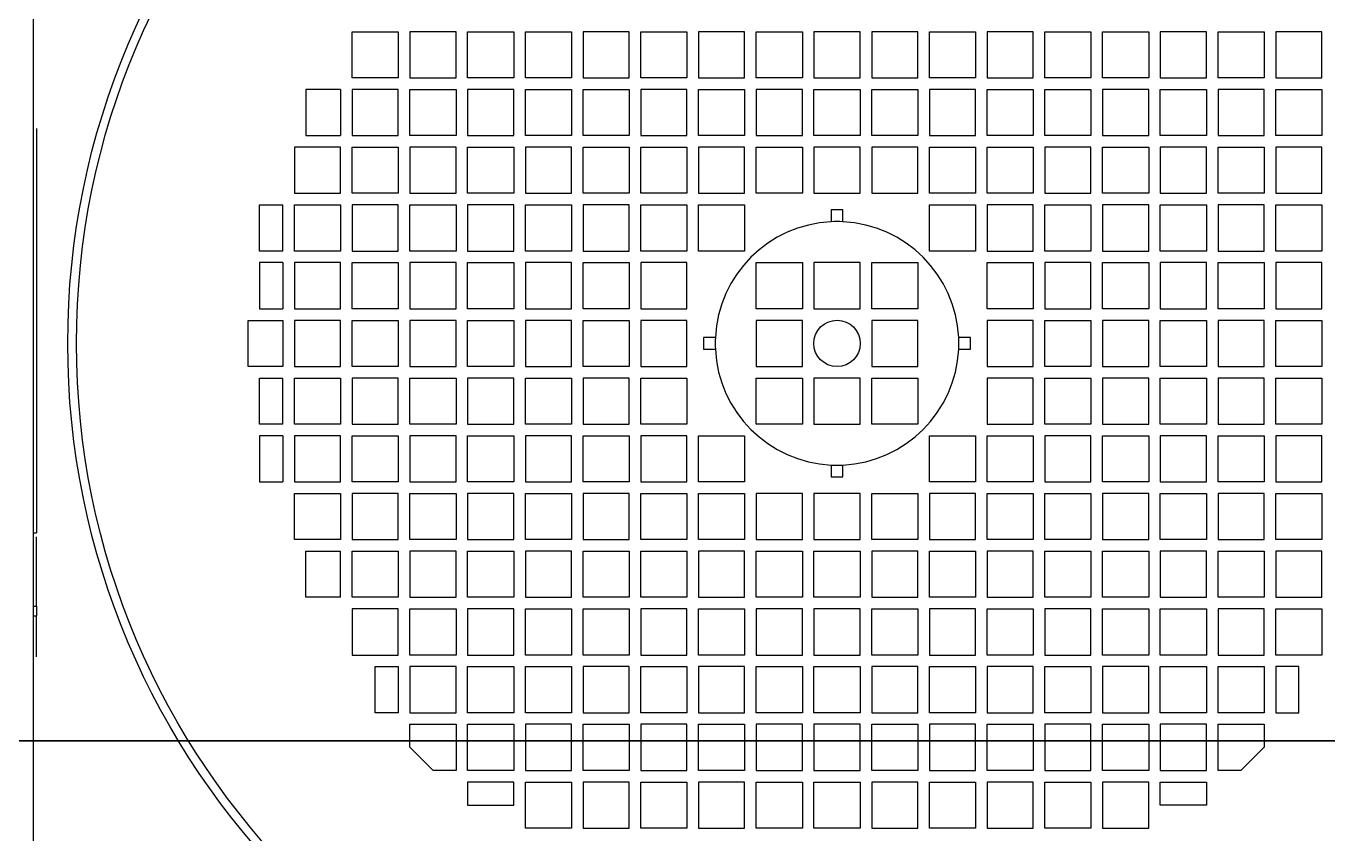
# Model space of a CAD drawing. Extents: x -599358 to 2865263, y -1062760 to 486533.
# Drawn here: x 988634.2 to 988878.1, y -668580.8 to -668429.4 of the extents above; entities that cross this region are included whole.
import ezdxf

# ---------------------------------------------------------------- set-up
doc = ezdxf.new("R2010")
doc.units = 0
for name, color, linetype in [('A-LIN-V', 9, 'Continuous'), ('JVOG4900B6S8', 7, 'Continuous'), ('N080101-0000152_', 7, 'Continuous'), ('N090403-0000263_', 7, 'Continuous')]:
    doc.layers.add(name, color=color, linetype=linetype)

# ---------------------------------------------------------------- blocks, each defined once
blk = doc.blocks.new('23423wer')
at = {"layer": 'A-LIN-V', "color": 1}
blk.add_line((-1674651.93, 542141.1), (-1670089.58, 542141.1), dxfattribs=at)
at = {"layer": 'JVOG4900B6S8', "color": 1, "linetype": 'Continuous'}
for p, q in [((-1672077.58, 542238.88), (-1672071.22, 542238.88)), ((-1672077.58, 542232.52), (-1672077.58, 542238.88)), ((-1672071.22, 542238.88), (-1672071.22, 542232.52)), ((-1672069.62, 542238.88), (-1672069.62, 542232.52)), ((-1672063.26, 542238.88), (-1672069.62, 542238.88)), ((-1672063.26, 542232.52), (-1672063.26, 542238.88)), ((-1672061.66, 542232.52), (-1672061.66, 542238.88)), ((-1672061.66, 542238.88), (-1672055.3, 542238.88)), ((-1672055.3, 542238.88), (-1672055.3, 542232.52)), ((-1672053.7, 542238.88), (-1672047.34, 542238.88)), ((-1672053.7, 542232.52), (-1672053.7, 542238.88)), ((-1672047.34, 542238.88), (-1672047.34, 542232.52)), ((-1672045.74, 542238.88), (-1672045.74, 542232.52)), ((-1672039.38, 542238.88), (-1672045.74, 542238.88)), ((-1672039.38, 542232.52), (-1672039.38, 542238.88)), ((-1672037.78, 542238.88), (-1672031.42, 542238.88)), ((-1672037.78, 542232.52), (-1672037.78, 542238.88)), ((-1672031.42, 542238.88), (-1672031.42, 542232.52)), ((-1672029.82, 542238.88), (-1672029.82, 542232.52)), ((-1672023.46, 542238.88), (-1672029.82, 542238.88)), ((-1672023.46, 542232.52), (-1672023.46, 542238.88)), ((-1672021.86, 542232.52), (-1672021.86, 542238.88)), ((-1672021.86, 542238.88), (-1672015.5, 542238.88)), ((-1672015.5, 542238.88), (-1672015.5, 542232.52)), ((-1672013.9, 542238.88), (-1672013.9, 542232.52)), ((-1672007.54, 542238.88), (-1672013.9, 542238.88)), ((-1672007.54, 542232.52), (-1672007.54, 542238.88)), ((-1672005.94, 542238.88), (-1672005.94, 542232.52)), ((-1671999.58, 542238.88), (-1672005.94, 542238.88)), ((-1671999.58, 542232.52), (-1671999.58, 542238.88)), ((-1671997.98, 542238.88), (-1671991.62, 542238.88)), ((-1671997.98, 542232.52), (-1671997.98, 542238.88)), ((-1671991.62, 542238.88), (-1671991.62, 542232.52)), ((-1671990.02, 542238.88), (-1671990.02, 542232.52)), ((-1671983.66, 542238.88), (-1671990.02, 542238.88)), ((-1671983.66, 542232.52), (-1671983.66, 542238.88)), ((-1671982.06, 542238.88), (-1671975.7, 542238.88)), ((-1671982.06, 542232.52), (-1671982.06, 542238.88)), ((-1671975.7, 542238.88), (-1671975.7, 542232.52)), ((-1671974.1, 542232.52), (-1671974.1, 542238.88)), ((-1671974.1, 542238.88), (-1671967.74, 542238.88)), ((-1671967.74, 542238.88), (-1671967.74, 542232.52)), ((-1671966.14, 542238.88), (-1671966.14, 542232.52)), ((-1671959.78, 542238.88), (-1671966.14, 542238.88)), ((-1671959.78, 542232.52), (-1671959.78, 542238.88)), ((-1671958.18, 542232.52), (-1671958.18, 542238.88)), ((-1671958.18, 542238.88), (-1671951.82, 542238.88)), ((-1671951.82, 542238.88), (-1671951.82, 542232.52)), ((-1671950.22, 542238.88), (-1671950.22, 542232.52)), ((-1671943.86, 542238.88), (-1671950.22, 542238.88)), ((-1671943.86, 542232.52), (-1671943.86, 542238.88)), ((-1672071.22, 542232.52), (-1672077.58, 542232.52)), ((-1672069.62, 542232.52), (-1672063.26, 542232.52)), ((-1672055.3, 542232.52), (-1672061.66, 542232.52)), ((-1672047.34, 542232.52), (-1672053.7, 542232.52)), ((-1672045.74, 542232.52), (-1672039.38, 542232.52)), ((-1672031.42, 542232.52), (-1672037.78, 542232.52)), ((-1672029.82, 542232.52), (-1672023.46, 542232.52)), ((-1672015.5, 542232.52), (-1672021.86, 542232.52)), ((-1672013.9, 542232.52), (-1672007.54, 542232.52)), ((-1672005.94, 542232.52), (-1671999.58, 542232.52)), ((-1671991.62, 542232.52), (-1671997.98, 542232.52)), ((-1671990.02, 542232.52), (-1671983.66, 542232.52)), ((-1671975.7, 542232.52), (-1671982.06, 542232.52)), ((-1671967.74, 542232.52), (-1671974.1, 542232.52)), ((-1671966.14, 542232.52), (-1671959.78, 542232.52)), ((-1671951.82, 542232.52), (-1671958.18, 542232.52)), ((-1671950.22, 542232.52), (-1671943.86, 542232.52)), ((-1672079.18, 542230.92), (-1672083.98, 542230.92)), ((-1672083.98, 542230.92), (-1672083.98, 542224.56)), ((-1672079.18, 542230.92), (-1672079.18, 542224.56)), ((-1672071.22, 542230.92), (-1672077.58, 542230.92)), ((-1672077.58, 542230.92), (-1672077.58, 542224.56)), ((-1672071.22, 542224.56), (-1672071.22, 542230.92)), ((-1672069.62, 542224.56), (-1672069.62, 542230.92)), ((-1672069.62, 542230.92), (-1672063.26, 542230.92)), ((-1672063.26, 542230.92), (-1672063.26, 542224.56)), ((-1672061.66, 542230.92), (-1672061.66, 542224.56)), ((-1672055.3, 542230.92), (-1672061.66, 542230.92)), ((-1672055.3, 542224.56), (-1672055.3, 542230.92)), ((-1672053.7, 542224.56), (-1672053.7, 542230.92)), ((-1672053.7, 542230.92), (-1672047.34, 542230.92)), ((-1672047.34, 542230.92), (-1672047.34, 542224.56)), ((-1672045.74, 542230.92), (-1672039.38, 542230.92)), ((-1672045.74, 542224.56), (-1672045.74, 542230.92)), ((-1672039.38, 542230.92), (-1672039.38, 542224.56)), ((-1672037.78, 542230.92), (-1672037.78, 542224.56)), ((-1672031.42, 542230.92), (-1672037.78, 542230.92)), ((-1672031.42, 542224.56), (-1672031.42, 542230.92)), ((-1672029.82, 542224.56), (-1672029.82, 542230.92)), ((-1672029.82, 542230.92), (-1672023.46, 542230.92)), ((-1672023.46, 542230.92), (-1672023.46, 542224.56)), ((-1672015.5, 542230.92), (-1672021.86, 542230.92)), ((-1672021.86, 542230.92), (-1672021.86, 542224.56)), ((-1672015.5, 542224.56), (-1672015.5, 542230.92)), ((-1672013.9, 542224.56), (-1672013.9, 542230.92)), ((-1672013.9, 542230.92), (-1672007.54, 542230.92)), ((-1672007.54, 542230.92), (-1672007.54, 542224.56)), ((-1672005.94, 542224.56), (-1672005.94, 542230.92)), ((-1672005.94, 542230.92), (-1671999.58, 542230.92)), ((-1671999.58, 542230.92), (-1671999.58, 542224.56)), ((-1671997.98, 542230.92), (-1671997.98, 542224.56)), ((-1671991.62, 542230.92), (-1671997.98, 542230.92)), ((-1671991.62, 542224.56), (-1671991.62, 542230.92)), ((-1671990.02, 542224.56), (-1671990.02, 542230.92)), ((-1671990.02, 542230.92), (-1671983.66, 542230.92)), ((-1671983.66, 542230.92), (-1671983.66, 542224.56)), ((-1671982.06, 542224.56), (-1671982.06, 542230.92)), ((-1671982.06, 542230.92), (-1671975.7, 542230.92)), ((-1671975.7, 542230.92), (-1671975.7, 542224.56)), ((-1671974.1, 542230.92), (-1671974.1, 542224.56)), ((-1671967.74, 542230.92), (-1671974.1, 542230.92)), ((-1671967.74, 542224.56), (-1671967.74, 542230.92)), ((-1671966.14, 542224.56), (-1671966.14, 542230.92)), ((-1671966.14, 542230.92), (-1671959.78, 542230.92)), ((-1671959.78, 542230.92), (-1671959.78, 542224.56)), ((-1671958.18, 542230.92), (-1671958.18, 542224.56)), ((-1671951.82, 542230.92), (-1671958.18, 542230.92)), ((-1671951.82, 542224.56), (-1671951.82, 542230.92)), ((-1671950.22, 542224.56), (-1671950.22, 542230.92)), ((-1671950.22, 542230.92), (-1671943.86, 542230.92)), ((-1671943.86, 542230.92), (-1671943.86, 542224.56)), ((-1672085.54, 542222.96), (-1672085.54, 542216.6)), ((-1672079.18, 542222.96), (-1672085.54, 542222.96)), ((-1672083.98, 542224.56), (-1672079.18, 542224.56)), ((-1672079.18, 542216.6), (-1672079.18, 542222.96)), ((-1672077.58, 542224.56), (-1672071.22, 542224.56)), ((-1672077.58, 542216.6), (-1672077.58, 542222.96)), ((-1672077.58, 542222.96), (-1672071.22, 542222.96)), ((-1672071.22, 542222.96), (-1672071.22, 542216.6)), ((-1672063.26, 542224.56), (-1672069.62, 542224.56)), ((-1672069.62, 542222.96), (-1672069.62, 542216.6)), ((-1672063.26, 542222.96), (-1672069.62, 542222.96)), ((-1672063.26, 542216.6), (-1672063.26, 542222.96)), ((-1672061.66, 542224.56), (-1672055.3, 542224.56)), ((-1672061.66, 542216.6), (-1672061.66, 542222.96)), ((-1672061.66, 542222.96), (-1672055.3, 542222.96)), ((-1672055.3, 542222.96), (-1672055.3, 542216.6)), ((-1672047.34, 542224.56), (-1672053.7, 542224.56)), ((-1672053.7, 542222.96), (-1672053.7, 542216.6)), ((-1672047.34, 542222.96), (-1672053.7, 542222.96)), ((-1672047.34, 542216.6), (-1672047.34, 542222.96)), ((-1672039.38, 542224.56), (-1672045.74, 542224.56)), ((-1672045.74, 542216.6), (-1672045.74, 542222.96)), ((-1672045.74, 542222.96), (-1672039.38, 542222.96)), ((-1672039.38, 542222.96), (-1672039.38, 542216.6)), ((-1672037.78, 542224.56), (-1672031.42, 542224.56)), ((-1672037.78, 542216.6), (-1672037.78, 542222.96)), ((-1672037.78, 542222.96), (-1672031.42, 542222.96)), ((-1672031.42, 542222.96), (-1672031.42, 542216.6)), ((-1672023.46, 542224.56), (-1672029.82, 542224.56)), ((-1672029.82, 542222.96), (-1672029.82, 542216.6)), ((-1672023.46, 542222.96), (-1672029.82, 542222.96)), ((-1672023.46, 542216.6), (-1672023.46, 542222.96)), ((-1672021.86, 542224.56), (-1672015.5, 542224.56)), ((-1672021.86, 542216.6), (-1672021.86, 542222.96)), ((-1672021.86, 542222.96), (-1672015.5, 542222.96)), ((-1672015.5, 542222.96), (-1672015.5, 542216.6)), ((-1672007.54, 542224.56), (-1672013.9, 542224.56)), ((-1672007.54, 542222.96), (-1672013.9, 542222.96)), ((-1672013.9, 542222.96), (-1672013.9, 542216.6)), ((-1672007.54, 542216.6), (-1672007.54, 542222.96)), ((-1671999.58, 542224.56), (-1672005.94, 542224.56)), ((-1671999.58, 542222.96), (-1672005.94, 542222.96)), ((-1672005.94, 542222.96), (-1672005.94, 542216.6)), ((-1671999.58, 542216.6), (-1671999.58, 542222.96)), ((-1671997.98, 542224.56), (-1671991.62, 542224.56)), ((-1671997.98, 542216.6), (-1671997.98, 542222.96)), ((-1671997.98, 542222.96), (-1671991.62, 542222.96)), ((-1671991.62, 542222.96), (-1671991.62, 542216.6)), ((-1671983.66, 542224.56), (-1671990.02, 542224.56)), ((-1671990.02, 542222.96), (-1671983.66, 542222.96)), ((-1671990.02, 542216.6), (-1671990.02, 542222.96)), ((-1671983.66, 542222.96), (-1671983.66, 542216.6)), ((-1671975.7, 542224.56), (-1671982.06, 542224.56)), ((-1671982.06, 542222.96), (-1671982.06, 542216.6)), ((-1671975.7, 542222.96), (-1671982.06, 542222.96)), ((-1671975.7, 542216.6), (-1671975.7, 542222.96)), ((-1671974.1, 542224.56), (-1671967.74, 542224.56)), ((-1671974.1, 542216.6), (-1671974.1, 542222.96)), ((-1671974.1, 542222.96), (-1671967.74, 542222.96)), ((-1671967.74, 542222.96), (-1671967.74, 542216.6)), ((-1671959.78, 542224.56), (-1671966.14, 542224.56)), ((-1671966.14, 542222.96), (-1671966.14, 542216.6)), ((-1671959.78, 542222.96), (-1671966.14, 542222.96)), ((-1671959.78, 542216.6), (-1671959.78, 542222.96)), ((-1671958.18, 542224.56), (-1671951.82, 542224.56)), ((-1671958.18, 542216.6), (-1671958.18, 542222.96)), ((-1671958.18, 542222.96), (-1671951.82, 542222.96)), ((-1671951.82, 542222.96), (-1671951.82, 542216.6)), ((-1671943.86, 542224.56), (-1671950.22, 542224.56)), ((-1671943.86, 542222.96), (-1671950.22, 542222.96)), ((-1671950.22, 542222.96), (-1671950.22, 542216.6)), ((-1671943.86, 542216.6), (-1671943.86, 542222.96)), ((-1672085.54, 542216.6), (-1672079.18, 542216.6)), ((-1672071.22, 542216.6), (-1672077.58, 542216.6)), ((-1672069.62, 542216.6), (-1672063.26, 542216.6)), ((-1672055.3, 542216.6), (-1672061.66, 542216.6)), ((-1672053.7, 542216.6), (-1672047.34, 542216.6)), ((-1672039.38, 542216.6), (-1672045.74, 542216.6)), ((-1672031.42, 542216.6), (-1672037.78, 542216.6)), ((-1672029.82, 542216.6), (-1672023.46, 542216.6)), ((-1672015.5, 542216.6), (-1672021.86, 542216.6)), ((-1672013.9, 542216.6), (-1672007.54, 542216.6)), ((-1672005.94, 542216.6), (-1671999.58, 542216.6)), ((-1671991.62, 542216.6), (-1671997.98, 542216.6)), ((-1671983.66, 542216.6), (-1671990.02, 542216.6)), ((-1671982.06, 542216.6), (-1671975.7, 542216.6)), ((-1671967.74, 542216.6), (-1671974.1, 542216.6)), ((-1671966.14, 542216.6), (-1671959.78, 542216.6)), ((-1671951.82, 542216.6), (-1671958.18, 542216.6)), ((-1671950.22, 542216.6), (-1671943.86, 542216.6)), ((-1672090.34, 542208.64), (-1672090.34, 542215)), ((-1672090.34, 542215), (-1672087.14, 542215)), ((-1672087.14, 542208.64), (-1672087.14, 542215)), ((-1672085.54, 542208.64), (-1672085.54, 542215)), ((-1672085.54, 542215), (-1672079.18, 542215)), ((-1672079.18, 542215), (-1672079.18, 542208.64)), ((-1672077.58, 542215), (-1672077.58, 542208.64)), ((-1672071.22, 542215), (-1672077.58, 542215)), ((-1672071.22, 542208.64), (-1672071.22, 542215)), ((-1672069.62, 542215), (-1672063.26, 542215)), ((-1672069.62, 542208.64), (-1672069.62, 542215)), ((-1672063.26, 542215), (-1672063.26, 542208.64)), ((-1672055.3, 542215), (-1672061.66, 542215)), ((-1672061.66, 542215), (-1672061.66, 542208.64)), ((-1672055.3, 542208.64), (-1672055.3, 542215)), ((-1672053.7, 542208.64), (-1672053.7, 542215)), ((-1672053.7, 542215), (-1672047.34, 542215)), ((-1672047.34, 542215), (-1672047.34, 542208.64)), ((-1672045.74, 542215), (-1672045.74, 542208.64)), ((-1672039.38, 542215), (-1672045.74, 542215)), ((-1672039.38, 542208.64), (-1672039.38, 542215)), ((-1672037.78, 542215), (-1672031.42, 542215)), ((-1672037.78, 542208.64), (-1672037.78, 542215)), ((-1672031.42, 542215), (-1672031.42, 542208.64)), ((-1672029.82, 542208.64), (-1672029.82, 542215)), ((-1672029.82, 542215), (-1672023.46, 542215)), ((-1672023.46, 542215), (-1672023.46, 542208.64)), ((-1672011.52, 542214.3), (-1672011.52, 542212.68)), ((-1672009.92, 542214.3), (-1672011.52, 542214.3)), ((-1672009.92, 542212.68), (-1672009.92, 542214.3)), ((-1671997.98, 542208.64), (-1671997.98, 542215)), ((-1671997.98, 542215), (-1671991.62, 542215)), ((-1671991.62, 542215), (-1671991.62, 542208.64)), ((-1671990.02, 542215), (-1671990.02, 542208.64)), ((-1671983.66, 542215), (-1671990.02, 542215)), ((-1671983.66, 542208.64), (-1671983.66, 542215)), ((-1671982.06, 542208.64), (-1671982.06, 542215)), ((-1671982.06, 542215), (-1671975.7, 542215)), ((-1671975.7, 542215), (-1671975.7, 542208.64)), ((-1671974.1, 542215), (-1671974.1, 542208.64)), ((-1671967.74, 542215), (-1671974.1, 542215)), ((-1671967.74, 542208.64), (-1671967.74, 542215)), ((-1671966.14, 542208.64), (-1671966.14, 542215)), ((-1671966.14, 542215), (-1671959.78, 542215)), ((-1671959.78, 542215), (-1671959.78, 542208.64)), ((-1671958.18, 542215), (-1671958.18, 542208.64)), ((-1671951.82, 542215), (-1671958.18, 542215)), ((-1671951.82, 542208.64), (-1671951.82, 542215)), ((-1671950.22, 542215), (-1671943.86, 542215)), ((-1671950.22, 542208.64), (-1671950.22, 542215)), ((-1671943.86, 542215), (-1671943.86, 542208.64)), ((-1672087.14, 542208.64), (-1672090.34, 542208.64)), ((-1672079.18, 542208.64), (-1672085.54, 542208.64)), ((-1672077.58, 542208.64), (-1672071.22, 542208.64)), ((-1672063.26, 542208.64), (-1672069.62, 542208.64)), ((-1672061.66, 542208.64), (-1672055.3, 542208.64)), ((-1672047.34, 542208.64), (-1672053.7, 542208.64)), ((-1672045.74, 542208.64), (-1672039.38, 542208.64)), ((-1672031.42, 542208.64), (-1672037.78, 542208.64)), ((-1672023.46, 542208.64), (-1672029.82, 542208.64)), ((-1671991.62, 542208.64), (-1671997.98, 542208.64)), ((-1671990.02, 542208.64), (-1671983.66, 542208.64)), ((-1671975.7, 542208.64), (-1671982.06, 542208.64)), ((-1671974.1, 542208.64), (-1671967.74, 542208.64)), ((-1671959.78, 542208.64), (-1671966.14, 542208.64)), ((-1671958.18, 542208.64), (-1671951.82, 542208.64)), ((-1671943.86, 542208.64), (-1671950.22, 542208.64)), ((-1672087.14, 542207.04), (-1672090.34, 542207.04)), ((-1672090.34, 542207.04), (-1672090.34, 542200.68)), ((-1672087.14, 542207.04), (-1672087.14, 542200.68)), ((-1672079.18, 542207.04), (-1672085.54, 542207.04)), ((-1672085.54, 542207.04), (-1672085.54, 542200.68)), ((-1672079.18, 542200.68), (-1672079.18, 542207.04)), ((-1672077.58, 542207.04), (-1672071.22, 542207.04)), ((-1672077.58, 542200.68), (-1672077.58, 542207.04)), ((-1672071.22, 542207.04), (-1672071.22, 542200.68)), ((-1672069.62, 542207.04), (-1672069.62, 542200.68)), ((-1672063.26, 542207.04), (-1672069.62, 542207.04)), ((-1672063.26, 542200.68), (-1672063.26, 542207.04)), ((-1672061.66, 542207.04), (-1672055.3, 542207.04)), ((-1672061.66, 542200.68), (-1672061.66, 542207.04)), ((-1672055.3, 542207.04), (-1672055.3, 542200.68)), ((-1672053.7, 542207.04), (-1672053.7, 542200.68)), ((-1672047.34, 542207.04), (-1672053.7, 542207.04)), ((-1672047.34, 542200.68), (-1672047.34, 542207.04)), ((-1672045.74, 542200.68), (-1672045.74, 542207.04)), ((-1672045.74, 542207.04), (-1672039.38, 542207.04)), ((-1672039.38, 542207.04), (-1672039.38, 542200.68)), ((-1672037.78, 542207.04), (-1672037.78, 542200.68)), ((-1672031.42, 542207.04), (-1672037.78, 542207.04)), ((-1672031.42, 542200.68), (-1672031.42, 542207.04)), ((-1672021.86, 542207.04), (-1672015.5, 542207.04)), ((-1672021.86, 542200.68), (-1672021.86, 542207.04)), ((-1672015.5, 542207.04), (-1672015.5, 542200.68)), ((-1672013.9, 542207.04), (-1672013.9, 542200.68)), ((-1672007.54, 542207.04), (-1672013.9, 542207.04)), ((-1672007.54, 542200.68), (-1672007.54, 542207.04)), ((-1672005.94, 542200.68), (-1672005.94, 542207.04)), ((-1672005.94, 542207.04), (-1671999.58, 542207.04)), ((-1671999.58, 542207.04), (-1671999.58, 542200.68)), ((-1671990.02, 542207.04), (-1671983.66, 542207.04)), ((-1671990.02, 542200.68), (-1671990.02, 542207.04)), ((-1671983.66, 542207.04), (-1671983.66, 542200.68)), ((-1671982.06, 542207.04), (-1671982.06, 542200.68)), ((-1671975.7, 542207.04), (-1671982.06, 542207.04)), ((-1671975.7, 542200.68), (-1671975.7, 542207.04)), ((-1671974.1, 542200.68), (-1671974.1, 542207.04)), ((-1671974.1, 542207.04), (-1671967.74, 542207.04)), ((-1671967.74, 542207.04), (-1671967.74, 542200.68)), ((-1671966.14, 542207.04), (-1671966.14, 542200.68)), ((-1671959.78, 542207.04), (-1671966.14, 542207.04)), ((-1671959.78, 542200.68), (-1671959.78, 542207.04)), ((-1671958.18, 542207.04), (-1671951.82, 542207.04)), ((-1671958.18, 542200.68), (-1671958.18, 542207.04)), ((-1671951.82, 542207.04), (-1671951.82, 542200.68)), ((-1671950.22, 542207.04), (-1671950.22, 542200.68)), ((-1671943.86, 542207.04), (-1671950.22, 542207.04)), ((-1671943.86, 542200.68), (-1671943.86, 542207.04)), ((-1672090.34, 542200.68), (-1672087.14, 542200.68)), ((-1672085.54, 542200.68), (-1672079.18, 542200.68)), ((-1672071.22, 542200.68), (-1672077.58, 542200.68)), ((-1672069.62, 542200.68), (-1672063.26, 542200.68)), ((-1672055.3, 542200.68), (-1672061.66, 542200.68)), ((-1672053.7, 542200.68), (-1672047.34, 542200.68)), ((-1672039.38, 542200.68), (-1672045.74, 542200.68)), ((-1672037.78, 542200.68), (-1672031.42, 542200.68)), ((-1672015.5, 542200.68), (-1672021.86, 542200.68)), ((-1672013.9, 542200.68), (-1672007.54, 542200.68)), ((-1671999.58, 542200.68), (-1672005.94, 542200.68)), ((-1671983.66, 542200.68), (-1671990.02, 542200.68)), ((-1671982.06, 542200.68), (-1671975.7, 542200.68)), ((-1671967.74, 542200.68), (-1671974.1, 542200.68)), ((-1671966.14, 542200.68), (-1671959.78, 542200.68)), ((-1671951.82, 542200.68), (-1671958.18, 542200.68)), ((-1671950.22, 542200.68), (-1671943.86, 542200.68)), ((-1672091.94, 542199.08), (-1672087.14, 542199.08)), ((-1672091.94, 542192.72), (-1672091.94, 542199.08)), ((-1672087.14, 542199.08), (-1672087.14, 542192.72)), ((-1672079.18, 542199.08), (-1672085.54, 542199.08)), ((-1672085.54, 542199.08), (-1672085.54, 542192.72)), ((-1672079.18, 542192.72), (-1672079.18, 542199.08)), ((-1672077.58, 542192.72), (-1672077.58, 542199.08)), ((-1672077.58, 542199.08), (-1672071.22, 542199.08)), ((-1672071.22, 542199.08), (-1672071.22, 542192.72)), ((-1672069.62, 542199.08), (-1672069.62, 542192.72)), ((-1672063.26, 542199.08), (-1672069.62, 542199.08)), ((-1672063.26, 542192.72), (-1672063.26, 542199.08)), ((-1672061.66, 542192.72), (-1672061.66, 542199.08)), ((-1672061.66, 542199.08), (-1672055.3, 542199.08)), ((-1672055.3, 542199.08), (-1672055.3, 542192.72)), ((-1672047.34, 542199.08), (-1672053.7, 542199.08)), ((-1672053.7, 542199.08), (-1672053.7, 542192.72)), ((-1672047.34, 542192.72), (-1672047.34, 542199.08)), ((-1672045.74, 542192.72), (-1672045.74, 542199.08)), ((-1672045.74, 542199.08), (-1672039.38, 542199.08)), ((-1672039.38, 542199.08), (-1672039.38, 542192.72)), ((-1672037.78, 542199.08), (-1672037.78, 542192.72)), ((-1672031.42, 542199.08), (-1672037.78, 542199.08)), ((-1672031.42, 542192.72), (-1672031.42, 542199.08)), ((-1672015.5, 542199.08), (-1672021.86, 542199.08)), ((-1672021.86, 542199.08), (-1672021.86, 542192.72)), ((-1672015.5, 542192.72), (-1672015.5, 542199.08)), ((-1672005.94, 542199.08), (-1672005.94, 542192.72)), ((-1671999.58, 542199.08), (-1672005.94, 542199.08)), ((-1671999.58, 542192.72), (-1671999.58, 542199.08)), ((-1671990.02, 542199.08), (-1671990.02, 542192.72)), ((-1671983.66, 542199.08), (-1671990.02, 542199.08)), ((-1671983.66, 542192.72), (-1671983.66, 542199.08)), ((-1671982.06, 542199.08), (-1671975.7, 542199.08)), ((-1671982.06, 542192.72), (-1671982.06, 542199.08)), ((-1671975.7, 542199.08), (-1671975.7, 542192.72)), ((-1671974.1, 542199.08), (-1671974.1, 542192.72)), ((-1671967.74, 542199.08), (-1671974.1, 542199.08)), ((-1671967.74, 542192.72), (-1671967.74, 542199.08)), ((-1671966.14, 542192.72), (-1671966.14, 542199.08)), ((-1671966.14, 542199.08), (-1671959.78, 542199.08)), ((-1671959.78, 542199.08), (-1671959.78, 542192.72)), ((-1671951.82, 542199.08), (-1671958.18, 542199.08)), ((-1671958.18, 542199.08), (-1671958.18, 542192.72)), ((-1671951.82, 542192.72), (-1671951.82, 542199.08)), ((-1671950.22, 542199.08), (-1671943.86, 542199.08)), ((-1671950.22, 542192.72), (-1671950.22, 542199.08)), ((-1671943.86, 542199.08), (-1671943.86, 542192.72)), ((-1672029.12, 542196.7), (-1672029.12, 542195.1)), ((-1672027.5, 542196.7), (-1672029.12, 542196.7)), ((-1671992.32, 542196.7), (-1671993.94, 542196.7)), ((-1671992.32, 542195.1), (-1671992.32, 542196.7)), ((-1672029.12, 542195.1), (-1672027.5, 542195.1)), ((-1671993.94, 542195.1), (-1671992.32, 542195.1)), ((-1672087.14, 542192.72), (-1672091.94, 542192.72)), ((-1672085.54, 542192.72), (-1672079.18, 542192.72)), ((-1672071.22, 542192.72), (-1672077.58, 542192.72)), ((-1672069.62, 542192.72), (-1672063.26, 542192.72)), ((-1672055.3, 542192.72), (-1672061.66, 542192.72)), ((-1672053.7, 542192.72), (-1672047.34, 542192.72)), ((-1672039.38, 542192.72), (-1672045.74, 542192.72)), ((-1672037.78, 542192.72), (-1672031.42, 542192.72)), ((-1672021.86, 542192.72), (-1672015.5, 542192.72)), ((-1672005.94, 542192.72), (-1671999.58, 542192.72)), ((-1671990.02, 542192.72), (-1671983.66, 542192.72)), ((-1671975.7, 542192.72), (-1671982.06, 542192.72)), ((-1671974.1, 542192.72), (-1671967.74, 542192.72)), ((-1671959.78, 542192.72), (-1671966.14, 542192.72)), ((-1671958.18, 542192.72), (-1671951.82, 542192.72)), ((-1671943.86, 542192.72), (-1671950.22, 542192.72)), ((-1672090.34, 542184.76), (-1672090.34, 542191.12)), ((-1672090.34, 542191.12), (-1672087.14, 542191.12)), ((-1672087.14, 542184.76), (-1672087.14, 542191.12)), ((-1672085.54, 542184.76), (-1672085.54, 542191.12)), ((-1672085.54, 542191.12), (-1672079.18, 542191.12)), ((-1672079.18, 542191.12), (-1672079.18, 542184.76)), ((-1672077.58, 542191.12), (-1672077.58, 542184.76)), ((-1672071.22, 542191.12), (-1672077.58, 542191.12)), ((-1672071.22, 542184.76), (-1672071.22, 542191.12)), ((-1672069.62, 542184.76), (-1672069.62, 542191.12)), ((-1672069.62, 542191.12), (-1672063.26, 542191.12)), ((-1672063.26, 542191.12), (-1672063.26, 542184.76)), ((-1672061.66, 542191.12), (-1672061.66, 542184.76)), ((-1672055.3, 542191.12), (-1672061.66, 542191.12)), ((-1672055.3, 542184.76), (-1672055.3, 542191.12)), ((-1672053.7, 542191.12), (-1672047.34, 542191.12)), ((-1672053.7, 542184.76), (-1672053.7, 542191.12)), ((-1672047.34, 542191.12), (-1672047.34, 542184.76)), ((-1672045.74, 542191.12), (-1672045.74, 542184.76)), ((-1672039.38, 542191.12), (-1672045.74, 542191.12)), ((-1672039.38, 542184.76), (-1672039.38, 542191.12)), ((-1672037.78, 542184.76), (-1672037.78, 542191.12)), ((-1672037.78, 542191.12), (-1672031.42, 542191.12)), ((-1672031.42, 542191.12), (-1672031.42, 542184.76)), ((-1672021.86, 542184.76), (-1672021.86, 542191.12)), ((-1672021.86, 542191.12), (-1672015.5, 542191.12)), ((-1672015.5, 542191.12), (-1672015.5, 542184.76)), ((-1672013.9, 542191.12), (-1672013.9, 542184.76)), ((-1672007.54, 542191.12), (-1672013.9, 542191.12)), ((-1672007.54, 542184.76), (-1672007.54, 542191.12)), ((-1672005.94, 542184.76), (-1672005.94, 542191.12)), ((-1672005.94, 542191.12), (-1671999.58, 542191.12)), ((-1671999.58, 542191.12), (-1671999.58, 542184.76)), ((-1671990.02, 542191.12), (-1671990.02, 542184.76)), ((-1671983.66, 542191.12), (-1671990.02, 542191.12)), ((-1671983.66, 542184.76), (-1671983.66, 542191.12)), ((-1671982.06, 542184.76), (-1671982.06, 542191.12)), ((-1671982.06, 542191.12), (-1671975.7, 542191.12)), ((-1671975.7, 542191.12), (-1671975.7, 542184.76)), ((-1671974.1, 542191.12), (-1671974.1, 542184.76)), ((-1671967.74, 542191.12), (-1671974.1, 542191.12)), ((-1671967.74, 542184.76), (-1671967.74, 542191.12)), ((-1671966.14, 542184.76), (-1671966.14, 542191.12)), ((-1671966.14, 542191.12), (-1671959.78, 542191.12)), ((-1671959.78, 542191.12), (-1671959.78, 542184.76)), ((-1671951.82, 542191.12), (-1671958.18, 542191.12)), ((-1671958.18, 542191.12), (-1671958.18, 542184.76)), ((-1671951.82, 542184.76), (-1671951.82, 542191.12)), ((-1671950.22, 542184.76), (-1671950.22, 542191.12)), ((-1671950.22, 542191.12), (-1671943.86, 542191.12)), ((-1671943.86, 542191.12), (-1671943.86, 542184.76)), ((-1672087.14, 542184.76), (-1672090.34, 542184.76)), ((-1672079.18, 542184.76), (-1672085.54, 542184.76)), ((-1672077.58, 542184.76), (-1672071.22, 542184.76)), ((-1672063.26, 542184.76), (-1672069.62, 542184.76)), ((-1672061.66, 542184.76), (-1672055.3, 542184.76)), ((-1672047.34, 542184.76), (-1672053.7, 542184.76)), ((-1672045.74, 542184.76), (-1672039.38, 542184.76)), ((-1672031.42, 542184.76), (-1672037.78, 542184.76)), ((-1672015.5, 542184.76), (-1672021.86, 542184.76)), ((-1672013.9, 542184.76), (-1672007.54, 542184.76)), ((-1671999.58, 542184.76), (-1672005.94, 542184.76)), ((-1671990.02, 542184.76), (-1671983.66, 542184.76)), ((-1671975.7, 542184.76), (-1671982.06, 542184.76)), ((-1671974.1, 542184.76), (-1671967.74, 542184.76)), ((-1671959.78, 542184.76), (-1671966.14, 542184.76)), ((-1671958.18, 542184.76), (-1671951.82, 542184.76)), ((-1671943.86, 542184.76), (-1671950.22, 542184.76)), ((-1672090.34, 542183.16), (-1672090.34, 542176.8)), ((-1672087.14, 542183.16), (-1672090.34, 542183.16)), ((-1672087.14, 542183.16), (-1672087.14, 542176.8)), ((-1672085.54, 542183.16), (-1672085.54, 542176.8)), ((-1672079.18, 542183.16), (-1672085.54, 542183.16)), ((-1672079.18, 542176.8), (-1672079.18, 542183.16)), ((-1672077.58, 542176.8), (-1672077.58, 542183.16)), ((-1672077.58, 542183.16), (-1672071.22, 542183.16)), ((-1672071.22, 542183.16), (-1672071.22, 542176.8)), ((-1672063.26, 542183.16), (-1672069.62, 542183.16)), ((-1672069.62, 542183.16), (-1672069.62, 542176.8)), ((-1672063.26, 542176.8), (-1672063.26, 542183.16)), ((-1672061.66, 542176.8), (-1672061.66, 542183.16)), ((-1672061.66, 542183.16), (-1672055.3, 542183.16)), ((-1672055.3, 542183.16), (-1672055.3, 542176.8)), ((-1672053.7, 542183.16), (-1672053.7, 542176.8)), ((-1672047.34, 542183.16), (-1672053.7, 542183.16)), ((-1672047.34, 542176.8), (-1672047.34, 542183.16)), ((-1672045.74, 542183.16), (-1672039.38, 542183.16)), ((-1672045.74, 542176.8), (-1672045.74, 542183.16)), ((-1672039.38, 542183.16), (-1672039.38, 542176.8)), ((-1672037.78, 542183.16), (-1672037.78, 542176.8)), ((-1672031.42, 542183.16), (-1672037.78, 542183.16)), ((-1672031.42, 542176.8), (-1672031.42, 542183.16)), ((-1672029.82, 542183.16), (-1672023.46, 542183.16)), ((-1672029.82, 542176.8), (-1672029.82, 542183.16)), ((-1672023.46, 542183.16), (-1672023.46, 542176.8)), ((-1671997.98, 542176.8), (-1671997.98, 542183.16)), ((-1671997.98, 542183.16), (-1671991.62, 542183.16)), ((-1671991.62, 542183.16), (-1671991.62, 542176.8)), ((-1671990.02, 542176.8), (-1671990.02, 542183.16)), ((-1671990.02, 542183.16), (-1671983.66, 542183.16)), ((-1671983.66, 542183.16), (-1671983.66, 542176.8)), ((-1671982.06, 542183.16), (-1671982.06, 542176.8)), ((-1671975.7, 542183.16), (-1671982.06, 542183.16)), ((-1671975.7, 542176.8), (-1671975.7, 542183.16)), ((-1671974.1, 542176.8), (-1671974.1, 542183.16)), ((-1671974.1, 542183.16), (-1671967.74, 542183.16)), ((-1671967.74, 542183.16), (-1671967.74, 542176.8)), ((-1671966.14, 542183.16), (-1671966.14, 542176.8)), ((-1671959.78, 542183.16), (-1671966.14, 542183.16)), ((-1671959.78, 542176.8), (-1671959.78, 542183.16)), ((-1671958.18, 542176.8), (-1671958.18, 542183.16)), ((-1671958.18, 542183.16), (-1671951.82, 542183.16)), ((-1671951.82, 542183.16), (-1671951.82, 542176.8)), ((-1671950.22, 542183.16), (-1671950.22, 542176.8)), ((-1671943.86, 542183.16), (-1671950.22, 542183.16)), ((-1671943.86, 542176.8), (-1671943.86, 542183.16)), ((-1672011.52, 542179.12), (-1672011.52, 542177.5)), ((-1672009.92, 542177.5), (-1672009.92, 542179.12)), ((-1672090.34, 542176.8), (-1672087.14, 542176.8)), ((-1672085.54, 542176.8), (-1672079.18, 542176.8)), ((-1672071.22, 542176.8), (-1672077.58, 542176.8)), ((-1672069.62, 542176.8), (-1672063.26, 542176.8)), ((-1672055.3, 542176.8), (-1672061.66, 542176.8)), ((-1672053.7, 542176.8), (-1672047.34, 542176.8)), ((-1672039.38, 542176.8), (-1672045.74, 542176.8)), ((-1672037.78, 542176.8), (-1672031.42, 542176.8)), ((-1672023.46, 542176.8), (-1672029.82, 542176.8)), ((-1672011.52, 542177.5), (-1672009.92, 542177.5)), ((-1671991.62, 542176.8), (-1671997.98, 542176.8)), ((-1671983.66, 542176.8), (-1671990.02, 542176.8)), ((-1671982.06, 542176.8), (-1671975.7, 542176.8)), ((-1671967.74, 542176.8), (-1671974.1, 542176.8)), ((-1671966.14, 542176.8), (-1671959.78, 542176.8)), ((-1671951.82, 542176.8), (-1671958.18, 542176.8)), ((-1671950.22, 542176.8), (-1671943.86, 542176.8)), ((-1672085.54, 542168.84), (-1672085.54, 542175.2)), ((-1672085.54, 542175.2), (-1672079.18, 542175.2)), ((-1672079.18, 542175.2), (-1672079.18, 542168.84)), ((-1672077.58, 542175.2), (-1672077.58, 542168.84)), ((-1672071.22, 542175.2), (-1672077.58, 542175.2)), ((-1672071.22, 542168.84), (-1672071.22, 542175.2)), ((-1672069.62, 542168.84), (-1672069.62, 542175.2)), ((-1672069.62, 542175.2), (-1672063.26, 542175.2)), ((-1672063.26, 542175.2), (-1672063.26, 542168.84)), ((-1672061.66, 542175.2), (-1672061.66, 542168.84)), ((-1672055.3, 542175.2), (-1672061.66, 542175.2)), ((-1672055.3, 542168.84), (-1672055.3, 542175.2)), ((-1672053.7, 542168.84), (-1672053.7, 542175.2)), ((-1672053.7, 542175.2), (-1672047.34, 542175.2)), ((-1672047.34, 542175.2), (-1672047.34, 542168.84)), ((-1672045.74, 542175.2), (-1672045.74, 542168.84)), ((-1672039.38, 542175.2), (-1672045.74, 542175.2)), ((-1672039.38, 542168.84), (-1672039.38, 542175.2)), ((-1672037.78, 542168.84), (-1672037.78, 542175.2)), ((-1672037.78, 542175.2), (-1672031.42, 542175.2)), ((-1672031.42, 542175.2), (-1672031.42, 542168.84)), ((-1672029.82, 542168.84), (-1672029.82, 542175.2)), ((-1672029.82, 542175.2), (-1672023.46, 542175.2)), ((-1672023.46, 542175.2), (-1672023.46, 542168.84)), ((-1672021.86, 542175.2), (-1672021.86, 542168.84)), ((-1672015.5, 542175.2), (-1672021.86, 542175.2)), ((-1672015.5, 542168.84), (-1672015.5, 542175.2)), ((-1672013.9, 542175.2), (-1672013.9, 542168.84)), ((-1672007.54, 542175.2), (-1672013.9, 542175.2)), ((-1672007.54, 542168.84), (-1672007.54, 542175.2)), ((-1672005.94, 542168.84), (-1672005.94, 542175.2)), ((-1672005.94, 542175.2), (-1671999.58, 542175.2)), ((-1671999.58, 542175.2), (-1671999.58, 542168.84)), ((-1671991.62, 542175.2), (-1671997.98, 542175.2)), ((-1671997.98, 542175.2), (-1671997.98, 542168.84)), ((-1671991.62, 542168.84), (-1671991.62, 542175.2)), ((-1671990.02, 542168.84), (-1671990.02, 542175.2)), ((-1671990.02, 542175.2), (-1671983.66, 542175.2)), ((-1671983.66, 542175.2), (-1671983.66, 542168.84)), ((-1671982.06, 542175.2), (-1671975.7, 542175.2)), ((-1671982.06, 542168.84), (-1671982.06, 542175.2)), ((-1671975.7, 542175.2), (-1671975.7, 542168.84)), ((-1671967.74, 542175.2), (-1671974.1, 542175.2)), ((-1671974.1, 542175.2), (-1671974.1, 542168.84)), ((-1671967.74, 542168.84), (-1671967.74, 542175.2)), ((-1671966.14, 542168.84), (-1671966.14, 542175.2)), ((-1671966.14, 542175.2), (-1671959.78, 542175.2)), ((-1671959.78, 542175.2), (-1671959.78, 542168.84)), ((-1671951.82, 542175.2), (-1671958.18, 542175.2)), ((-1671958.18, 542175.2), (-1671958.18, 542168.84)), ((-1671951.82, 542168.84), (-1671951.82, 542175.2)), ((-1671950.22, 542175.2), (-1671943.86, 542175.2)), ((-1671950.22, 542168.84), (-1671950.22, 542175.2)), ((-1671943.86, 542175.2), (-1671943.86, 542168.84)), ((-1672079.18, 542168.84), (-1672085.54, 542168.84)), ((-1672083.98, 542160.88), (-1672083.98, 542167.24)), ((-1672083.98, 542167.24), (-1672079.18, 542167.24)), ((-1672079.18, 542160.88), (-1672079.18, 542167.24)), ((-1672077.58, 542168.84), (-1672071.22, 542168.84)), ((-1672077.58, 542167.24), (-1672071.22, 542167.24)), ((-1672077.58, 542160.88), (-1672077.58, 542167.24)), ((-1672071.22, 542167.24), (-1672071.22, 542160.88)), ((-1672063.26, 542168.84), (-1672069.62, 542168.84)), ((-1672063.26, 542167.24), (-1672069.62, 542167.24)), ((-1672069.62, 542167.24), (-1672069.62, 542160.88)), ((-1672063.26, 542160.88), (-1672063.26, 542167.24)), ((-1672061.66, 542168.84), (-1672055.3, 542168.84)), ((-1672061.66, 542160.88), (-1672061.66, 542167.24)), ((-1672061.66, 542167.24), (-1672055.3, 542167.24)), ((-1672055.3, 542167.24), (-1672055.3, 542160.88)), ((-1672047.34, 542168.84), (-1672053.7, 542168.84)), ((-1672047.34, 542167.24), (-1672053.7, 542167.24)), ((-1672053.7, 542167.24), (-1672053.7, 542160.88)), ((-1672047.34, 542160.88), (-1672047.34, 542167.24)), ((-1672045.74, 542168.84), (-1672039.38, 542168.84)), ((-1672045.74, 542160.88), (-1672045.74, 542167.24)), ((-1672045.74, 542167.24), (-1672039.38, 542167.24)), ((-1672039.38, 542167.24), (-1672039.38, 542160.88)), ((-1672031.42, 542168.84), (-1672037.78, 542168.84)), ((-1672037.78, 542160.88), (-1672037.78, 542167.24)), ((-1672037.78, 542167.24), (-1672031.42, 542167.24)), ((-1672031.42, 542167.24), (-1672031.42, 542160.88)), ((-1672023.46, 542168.84), (-1672029.82, 542168.84)), ((-1672023.46, 542167.24), (-1672029.82, 542167.24)), ((-1672029.82, 542167.24), (-1672029.82, 542160.88)), ((-1672023.46, 542160.88), (-1672023.46, 542167.24)), ((-1672021.86, 542168.84), (-1672015.5, 542168.84)), ((-1672021.86, 542167.24), (-1672015.5, 542167.24)), ((-1672021.86, 542160.88), (-1672021.86, 542167.24)), ((-1672015.5, 542167.24), (-1672015.5, 542160.88)), ((-1672013.9, 542168.84), (-1672007.54, 542168.84)), ((-1672013.9, 542160.88), (-1672013.9, 542167.24)), ((-1672013.9, 542167.24), (-1672007.54, 542167.24)), ((-1672007.54, 542167.24), (-1672007.54, 542160.88)), ((-1671999.58, 542168.84), (-1672005.94, 542168.84)), ((-1672005.94, 542167.24), (-1672005.94, 542160.88)), ((-1671999.58, 542167.24), (-1672005.94, 542167.24)), ((-1671999.58, 542160.88), (-1671999.58, 542167.24)), ((-1671997.98, 542168.84), (-1671991.62, 542168.84)), ((-1671997.98, 542160.88), (-1671997.98, 542167.24)), ((-1671997.98, 542167.24), (-1671991.62, 542167.24)), ((-1671991.62, 542167.24), (-1671991.62, 542160.88)), ((-1671983.66, 542168.84), (-1671990.02, 542168.84)), ((-1671983.66, 542167.24), (-1671990.02, 542167.24)), ((-1671990.02, 542167.24), (-1671990.02, 542160.88)), ((-1671983.66, 542160.88), (-1671983.66, 542167.24)), ((-1671975.7, 542168.84), (-1671982.06, 542168.84)), ((-1671982.06, 542160.88), (-1671982.06, 542167.24)), ((-1671982.06, 542167.24), (-1671975.7, 542167.24)), ((-1671975.7, 542167.24), (-1671975.7, 542160.88)), ((-1671974.1, 542168.84), (-1671967.74, 542168.84)), ((-1671974.1, 542160.88), (-1671974.1, 542167.24)), ((-1671974.1, 542167.24), (-1671967.74, 542167.24)), ((-1671967.74, 542167.24), (-1671967.74, 542160.88)), ((-1671959.78, 542168.84), (-1671966.14, 542168.84)), ((-1671966.14, 542167.24), (-1671966.14, 542160.88)), ((-1671959.78, 542167.24), (-1671966.14, 542167.24)), ((-1671959.78, 542160.88), (-1671959.78, 542167.24)), ((-1671958.18, 542168.84), (-1671951.82, 542168.84)), ((-1671958.18, 542160.88), (-1671958.18, 542167.24)), ((-1671958.18, 542167.24), (-1671951.82, 542167.24)), ((-1671951.82, 542167.24), (-1671951.82, 542160.88)), ((-1671943.86, 542168.84), (-1671950.22, 542168.84)), ((-1671950.22, 542167.24), (-1671950.22, 542160.88)), ((-1671943.86, 542167.24), (-1671950.22, 542167.24)), ((-1671943.86, 542160.88), (-1671943.86, 542167.24)), ((-1672079.18, 542160.88), (-1672083.98, 542160.88)), ((-1672071.22, 542160.88), (-1672077.58, 542160.88)), ((-1672069.62, 542160.88), (-1672063.26, 542160.88)), ((-1672055.3, 542160.88), (-1672061.66, 542160.88)), ((-1672053.7, 542160.88), (-1672047.34, 542160.88)), ((-1672039.38, 542160.88), (-1672045.74, 542160.88)), ((-1672031.42, 542160.88), (-1672037.78, 542160.88)), ((-1672029.82, 542160.88), (-1672023.46, 542160.88)), ((-1672015.5, 542160.88), (-1672021.86, 542160.88)), ((-1672007.54, 542160.88), (-1672013.9, 542160.88)), ((-1672005.94, 542160.88), (-1671999.58, 542160.88)), ((-1671991.62, 542160.88), (-1671997.98, 542160.88)), ((-1671990.02, 542160.88), (-1671983.66, 542160.88)), ((-1671975.7, 542160.88), (-1671982.06, 542160.88)), ((-1671967.74, 542160.88), (-1671974.1, 542160.88)), ((-1671966.14, 542160.88), (-1671959.78, 542160.88)), ((-1671951.82, 542160.88), (-1671958.18, 542160.88)), ((-1671950.22, 542160.88), (-1671943.86, 542160.88)), ((-1672077.58, 542159.28), (-1672077.58, 542152.92)), ((-1672071.22, 542159.28), (-1672077.58, 542159.28)), ((-1672071.22, 542152.92), (-1672071.22, 542159.28)), ((-1672069.62, 542159.28), (-1672063.26, 542159.28)), ((-1672069.62, 542152.92), (-1672069.62, 542159.28)), ((-1672063.26, 542159.28), (-1672063.26, 542152.92)), ((-1672061.66, 542159.28), (-1672061.66, 542152.92)), ((-1672055.3, 542159.28), (-1672061.66, 542159.28)), ((-1672055.3, 542152.92), (-1672055.3, 542159.28)), ((-1672053.7, 542152.92), (-1672053.7, 542159.28)), ((-1672053.7, 542159.28), (-1672047.34, 542159.28)), ((-1672047.34, 542159.28), (-1672047.34, 542152.92)), ((-1672045.74, 542152.92), (-1672045.74, 542159.28)), ((-1672045.74, 542159.28), (-1672039.38, 542159.28)), ((-1672039.38, 542159.28), (-1672039.38, 542152.92)), ((-1672037.78, 542159.28), (-1672037.78, 542152.92)), ((-1672031.42, 542159.28), (-1672037.78, 542159.28)), ((-1672031.42, 542152.92), (-1672031.42, 542159.28)), ((-1672029.82, 542152.92), (-1672029.82, 542159.28)), ((-1672029.82, 542159.28), (-1672023.46, 542159.28)), ((-1672023.46, 542159.28), (-1672023.46, 542152.92)), ((-1672015.5, 542159.28), (-1672021.86, 542159.28)), ((-1672021.86, 542159.28), (-1672021.86, 542152.92)), ((-1672015.5, 542152.92), (-1672015.5, 542159.28)), ((-1672013.9, 542159.28), (-1672013.9, 542152.92)), ((-1672007.54, 542159.28), (-1672013.9, 542159.28)), ((-1672007.54, 542152.92), (-1672007.54, 542159.28)), ((-1672005.94, 542152.92), (-1672005.94, 542159.28)), ((-1672005.94, 542159.28), (-1671999.58, 542159.28)), ((-1671999.58, 542159.28), (-1671999.58, 542152.92)), ((-1671991.62, 542159.28), (-1671997.98, 542159.28)), ((-1671997.98, 542159.28), (-1671997.98, 542152.92)), ((-1671991.62, 542152.92), (-1671991.62, 542159.28)), ((-1671990.02, 542152.92), (-1671990.02, 542159.28)), ((-1671990.02, 542159.28), (-1671983.66, 542159.28)), ((-1671983.66, 542159.28), (-1671983.66, 542152.92)), ((-1671982.06, 542159.28), (-1671982.06, 542152.92)), ((-1671975.7, 542159.28), (-1671982.06, 542159.28)), ((-1671975.7, 542152.92), (-1671975.7, 542159.28)), ((-1671974.1, 542152.92), (-1671974.1, 542159.28)), ((-1671974.1, 542159.28), (-1671967.74, 542159.28)), ((-1671967.74, 542159.28), (-1671967.74, 542152.92)), ((-1671966.14, 542159.28), (-1671959.78, 542159.28)), ((-1671966.14, 542152.92), (-1671966.14, 542159.28)), ((-1671959.78, 542159.28), (-1671959.78, 542152.92)), ((-1671958.18, 542159.28), (-1671958.18, 542152.92)), ((-1671951.82, 542159.28), (-1671958.18, 542159.28)), ((-1671951.82, 542152.92), (-1671951.82, 542159.28)), ((-1671950.22, 542152.92), (-1671950.22, 542159.28)), ((-1671950.22, 542159.28), (-1671943.86, 542159.28)), ((-1671943.86, 542159.28), (-1671943.86, 542152.92)), ((-1672077.58, 542152.92), (-1672071.22, 542152.92)), ((-1672063.26, 542152.92), (-1672069.62, 542152.92)), ((-1672061.66, 542152.92), (-1672055.3, 542152.92)), ((-1672047.34, 542152.92), (-1672053.7, 542152.92)), ((-1672039.38, 542152.92), (-1672045.74, 542152.92)), ((-1672037.78, 542152.92), (-1672031.42, 542152.92)), ((-1672023.46, 542152.92), (-1672029.82, 542152.92)), ((-1672021.86, 542152.92), (-1672015.5, 542152.92)), ((-1672013.9, 542152.92), (-1672007.54, 542152.92)), ((-1671999.58, 542152.92), (-1672005.94, 542152.92)), ((-1671997.98, 542152.92), (-1671991.62, 542152.92)), ((-1671983.66, 542152.92), (-1671990.02, 542152.92)), ((-1671982.06, 542152.92), (-1671975.7, 542152.92)), ((-1671967.74, 542152.92), (-1671974.1, 542152.92)), ((-1671959.78, 542152.92), (-1671966.14, 542152.92)), ((-1671958.18, 542152.92), (-1671951.82, 542152.92)), ((-1671943.86, 542152.92), (-1671950.22, 542152.92)), ((-1672074.42, 542144.96), (-1672074.42, 542151.32)), ((-1672074.42, 542151.32), (-1672071.22, 542151.32)), ((-1672071.22, 542151.32), (-1672071.22, 542144.96)), ((-1672063.26, 542151.32), (-1672069.62, 542151.32)), ((-1672069.62, 542151.32), (-1672069.62, 542144.96)), ((-1672063.26, 542144.96), (-1672063.26, 542151.32)), ((-1672061.66, 542151.32), (-1672055.3, 542151.32)), ((-1672061.66, 542144.96), (-1672061.66, 542151.32)), ((-1672055.3, 542151.32), (-1672055.3, 542144.96)), ((-1672053.7, 542144.96), (-1672053.7, 542151.32)), ((-1672053.7, 542151.32), (-1672047.34, 542151.32)), ((-1672047.34, 542151.32), (-1672047.34, 542144.96)), ((-1672039.38, 542151.32), (-1672045.74, 542151.32)), ((-1672045.74, 542151.32), (-1672045.74, 542144.96)), ((-1672039.38, 542144.96), (-1672039.38, 542151.32)), ((-1672037.78, 542151.32), (-1672031.42, 542151.32)), ((-1672037.78, 542144.96), (-1672037.78, 542151.32)), ((-1672031.42, 542151.32), (-1672031.42, 542144.96)), ((-1672029.82, 542151.32), (-1672029.82, 542144.96)), ((-1672023.46, 542151.32), (-1672029.82, 542151.32)), ((-1672023.46, 542144.96), (-1672023.46, 542151.32)), ((-1672021.86, 542144.96), (-1672021.86, 542151.32)), ((-1672021.86, 542151.32), (-1672015.5, 542151.32)), ((-1672015.5, 542151.32), (-1672015.5, 542144.96)), ((-1672013.9, 542151.32), (-1672007.54, 542151.32)), ((-1672013.9, 542144.96), (-1672013.9, 542151.32)), ((-1672007.54, 542151.32), (-1672007.54, 542144.96)), ((-1672005.94, 542151.32), (-1672005.94, 542144.96)), ((-1671999.58, 542151.32), (-1672005.94, 542151.32)), ((-1671999.58, 542144.96), (-1671999.58, 542151.32)), ((-1671997.98, 542151.32), (-1671991.62, 542151.32)), ((-1671997.98, 542144.96), (-1671997.98, 542151.32)), ((-1671991.62, 542151.32), (-1671991.62, 542144.96)), ((-1671990.02, 542151.32), (-1671990.02, 542144.96)), ((-1671983.66, 542151.32), (-1671990.02, 542151.32)), ((-1671983.66, 542144.96), (-1671983.66, 542151.32)), ((-1671982.06, 542144.96), (-1671982.06, 542151.32)), ((-1671982.06, 542151.32), (-1671975.7, 542151.32)), ((-1671975.7, 542151.32), (-1671975.7, 542144.96)), ((-1671967.74, 542151.32), (-1671974.1, 542151.32)), ((-1671974.1, 542151.32), (-1671974.1, 542144.96)), ((-1671967.74, 542144.96), (-1671967.74, 542151.32)), ((-1671966.14, 542144.96), (-1671966.14, 542151.32)), ((-1671966.14, 542151.32), (-1671959.78, 542151.32)), ((-1671959.78, 542151.32), (-1671959.78, 542144.96)), ((-1671958.18, 542144.96), (-1671958.18, 542151.32)), ((-1671958.18, 542151.32), (-1671951.82, 542151.32)), ((-1671951.82, 542151.32), (-1671951.82, 542144.96)), ((-1671950.22, 542151.32), (-1671950.22, 542144.96)), ((-1671947.02, 542151.32), (-1671950.22, 542151.32)), ((-1671947.02, 542144.96), (-1671947.02, 542151.32)), ((-1672071.22, 542144.96), (-1672074.42, 542144.96)), ((-1672069.62, 542144.96), (-1672063.26, 542144.96)), ((-1672055.3, 542144.96), (-1672061.66, 542144.96)), ((-1672047.34, 542144.96), (-1672053.7, 542144.96)), ((-1672045.74, 542144.96), (-1672039.38, 542144.96)), ((-1672031.42, 542144.96), (-1672037.78, 542144.96)), ((-1672029.82, 542144.96), (-1672023.46, 542144.96)), ((-1672015.5, 542144.96), (-1672021.86, 542144.96)), ((-1672007.54, 542144.96), (-1672013.9, 542144.96)), ((-1672005.94, 542144.96), (-1671999.58, 542144.96)), ((-1671991.62, 542144.96), (-1671997.98, 542144.96)), ((-1671990.02, 542144.96), (-1671983.66, 542144.96)), ((-1671975.7, 542144.96), (-1671982.06, 542144.96)), ((-1671974.1, 542144.96), (-1671967.74, 542144.96)), ((-1671959.78, 542144.96), (-1671966.14, 542144.96)), ((-1671951.82, 542144.96), (-1671958.18, 542144.96)), ((-1671950.22, 542144.96), (-1671947.02, 542144.96)), ((-1672069.62, 542140.2), (-1672069.62, 542143.36)), ((-1672069.62, 542143.36), (-1672063.26, 542143.36)), ((-1672063.26, 542143.36), (-1672063.26, 542137)), ((-1672061.66, 542137), (-1672061.66, 542143.36)), ((-1672061.66, 542143.36), (-1672055.3, 542143.36)), ((-1672055.3, 542143.36), (-1672055.3, 542137)), ((-1672053.7, 542143.36), (-1672053.7, 542137)), ((-1672047.34, 542143.36), (-1672053.7, 542143.36)), ((-1672047.34, 542137), (-1672047.34, 542143.36)), ((-1672045.74, 542143.36), (-1672039.38, 542143.36)), ((-1672045.74, 542137), (-1672045.74, 542143.36)), ((-1672039.38, 542143.36), (-1672039.38, 542137)), ((-1672037.78, 542143.36), (-1672037.78, 542137)), ((-1672031.42, 542143.36), (-1672037.78, 542143.36)), ((-1672031.42, 542137), (-1672031.42, 542143.36)), ((-1672029.82, 542137), (-1672029.82, 542143.36)), ((-1672029.82, 542143.36), (-1672023.46, 542143.36)), ((-1672023.46, 542143.36), (-1672023.46, 542137)), ((-1672021.86, 542143.36), (-1672021.86, 542137)), ((-1672015.5, 542143.36), (-1672021.86, 542143.36)), ((-1672015.5, 542137), (-1672015.5, 542143.36)), ((-1672013.9, 542143.36), (-1672013.9, 542137)), ((-1672007.54, 542143.36), (-1672013.9, 542143.36)), ((-1672007.54, 542137), (-1672007.54, 542143.36)), ((-1672005.94, 542137), (-1672005.94, 542143.36)), ((-1672005.94, 542143.36), (-1671999.58, 542143.36)), ((-1671999.58, 542143.36), (-1671999.58, 542137)), ((-1671997.98, 542143.36), (-1671997.98, 542137)), ((-1671991.62, 542143.36), (-1671997.98, 542143.36)), ((-1671991.62, 542137), (-1671991.62, 542143.36)), ((-1671990.02, 542137), (-1671990.02, 542143.36)), ((-1671990.02, 542143.36), (-1671983.66, 542143.36)), ((-1671983.66, 542143.36), (-1671983.66, 542137)), ((-1671982.06, 542143.36), (-1671982.06, 542137)), ((-1671975.7, 542143.36), (-1671982.06, 542143.36)), ((-1671975.7, 542137), (-1671975.7, 542143.36)), ((-1671974.1, 542137), (-1671974.1, 542143.36)), ((-1671974.1, 542143.36), (-1671967.74, 542143.36)), ((-1671967.74, 542143.36), (-1671967.74, 542137)), ((-1671966.14, 542143.36), (-1671966.14, 542137)), ((-1671959.78, 542143.36), (-1671966.14, 542143.36)), ((-1671959.78, 542137), (-1671959.78, 542143.36)), ((-1671958.18, 542137), (-1671958.18, 542143.36)), ((-1671958.18, 542143.36), (-1671951.82, 542143.36)), ((-1671951.82, 542143.36), (-1671951.82, 542140.2)), ((-1672066.42, 542137), (-1672069.62, 542140.2)), ((-1671951.82, 542140.2), (-1671955.02, 542137)), ((-1672063.26, 542137), (-1672066.42, 542137)), ((-1672055.3, 542137), (-1672061.66, 542137)), ((-1672053.7, 542137), (-1672047.34, 542137)), ((-1672039.38, 542137), (-1672045.74, 542137)), ((-1672037.78, 542137), (-1672031.42, 542137)), ((-1672023.46, 542137), (-1672029.82, 542137)), ((-1672021.86, 542137), (-1672015.5, 542137)), ((-1672013.9, 542137), (-1672007.54, 542137)), ((-1671999.58, 542137), (-1672005.94, 542137)), ((-1671997.98, 542137), (-1671991.62, 542137)), ((-1671983.66, 542137), (-1671990.02, 542137)), ((-1671982.06, 542137), (-1671975.7, 542137)), ((-1671967.74, 542137), (-1671974.1, 542137)), ((-1671966.14, 542137), (-1671959.78, 542137)), ((-1671955.02, 542137), (-1671958.18, 542137)), ((-1672055.3, 542135.4), (-1672061.66, 542135.4)), ((-1672061.66, 542135.4), (-1672061.66, 542132.2)), ((-1672055.3, 542132.2), (-1672055.3, 542135.4)), ((-1672053.7, 542129.04), (-1672053.7, 542135.4)), ((-1672053.7, 542135.4), (-1672047.34, 542135.4)), ((-1672047.34, 542135.4), (-1672047.34, 542129.04)), ((-1672045.74, 542135.4), (-1672045.74, 542129.04)), ((-1672039.38, 542135.4), (-1672045.74, 542135.4)), ((-1672039.38, 542129.04), (-1672039.38, 542135.4)), ((-1672037.78, 542129.04), (-1672037.78, 542135.4)), ((-1672037.78, 542135.4), (-1672031.42, 542135.4)), ((-1672031.42, 542135.4), (-1672031.42, 542129.04)), ((-1672029.82, 542135.4), (-1672029.82, 542129.04)), ((-1672023.46, 542135.4), (-1672029.82, 542135.4)), ((-1672023.46, 542129.04), (-1672023.46, 542135.4)), ((-1672021.86, 542129.04), (-1672021.86, 542135.4)), ((-1672021.86, 542135.4), (-1672015.5, 542135.4)), ((-1672015.5, 542135.4), (-1672015.5, 542129.04)), ((-1672013.9, 542129.04), (-1672013.9, 542135.4)), ((-1672013.9, 542135.4), (-1672007.54, 542135.4)), ((-1672007.54, 542135.4), (-1672007.54, 542129.04)), ((-1672005.94, 542135.4), (-1672005.94, 542129.04)), ((-1671999.58, 542135.4), (-1672005.94, 542135.4)), ((-1671999.58, 542129.04), (-1671999.58, 542135.4)), ((-1671997.98, 542129.04), (-1671997.98, 542135.4)), ((-1671997.98, 542135.4), (-1671991.62, 542135.4)), ((-1671991.62, 542135.4), (-1671991.62, 542129.04)), ((-1671990.02, 542135.4), (-1671990.02, 542129.04)), ((-1671983.66, 542135.4), (-1671990.02, 542135.4)), ((-1671983.66, 542129.04), (-1671983.66, 542135.4)), ((-1671982.06, 542129.04), (-1671982.06, 542135.4)), ((-1671982.06, 542135.4), (-1671975.7, 542135.4)), ((-1671975.7, 542135.4), (-1671975.7, 542129.04)), ((-1671974.1, 542135.4), (-1671974.1, 542129.04)), ((-1671967.74, 542135.4), (-1671974.1, 542135.4)), ((-1671967.74, 542129.04), (-1671967.74, 542135.4)), ((-1671966.14, 542135.4), (-1671959.78, 542135.4)), ((-1671966.14, 542132.2), (-1671966.14, 542135.4)), ((-1671959.78, 542135.4), (-1671959.78, 542132.2)), ((-1672061.66, 542132.2), (-1672055.3, 542132.2)), ((-1671959.78, 542132.2), (-1671966.14, 542132.2)), ((-1672047.34, 542129.04), (-1672053.7, 542129.04)), ((-1672045.74, 542129.04), (-1672039.38, 542129.04)), ((-1672031.42, 542129.04), (-1672037.78, 542129.04)), ((-1672029.82, 542129.04), (-1672023.46, 542129.04)), ((-1672015.5, 542129.04), (-1672021.86, 542129.04)), ((-1672007.54, 542129.04), (-1672013.9, 542129.04)), ((-1672005.94, 542129.04), (-1671999.58, 542129.04)), ((-1671991.62, 542129.04), (-1671997.98, 542129.04)), ((-1671990.02, 542129.04), (-1671983.66, 542129.04)), ((-1671975.7, 542129.04), (-1671982.06, 542129.04)), ((-1671974.1, 542129.04), (-1671967.74, 542129.04))]:
    blk.add_line(p, q, dxfattribs=at)
for radius in [106.08, 104.88, 3.2]:
    blk.add_circle((-1672010.72, 542195.9), radius, dxfattribs=at)
for start, end in [(92.7294, 177.2706), (87.2706, 92.7294), (2.7294, 87.2706), (177.2706, 182.7294), (357.2706, 2.7294), (182.7294, 267.2706), (272.7294, 357.2706), (267.2706, 272.7294)]:
    blk.add_arc((-1672010.72, 542195.9), 16.8, start, end, dxfattribs=at)
at = {"layer": 'N080101-0000152_', "color": 1, "linetype": 'Continuous'}
for p, q in [((-1672121.12, 542225.55), (-1672121.12, 542169.76)), ((-1672121.52, 542169.76), (-1672121.12, 542169.76)), ((-1672121.12, 542159.66), (-1672121.12, 542169.23)), ((-1672121.52, 542159.66), (-1672121.12, 542159.66)), ((-1672121.52, 542158.3), (-1672121.12, 542158.3)), ((-1672121.12, 542159.66), (-1672121.12, 542158.3)), ((-1672121.12, 542152.66), (-1672121.12, 542158.3))]:
    blk.add_line(p, q, dxfattribs=at)
at = {"layer": 'N090403-0000263_', "color": 1, "linetype": 'Continuous'}
blk.add_line((-1672121.52, 542043.1), (-1672121.52, 542279.9), dxfattribs=at)
blk = doc.blocks.new('23423wer-M')
at = {"layer": 'A-LIN-V', "color": 1}
blk.add_line((1674651.93, 542141.1), (1670089.58, 542141.1), dxfattribs=at)

msp = doc.modelspace()

# ---------------------------------------------------------------- block references
at = {"xscale": 1.35874988235309, "yscale": 1.35874988235309, "zscale": 1.35874988235309}
for name, p in [('23423wer-M', (-1285955.74, -1405197.51)), ('23423wer', (3260630.5, -1405197.51))]:
    msp.add_blockref(name, p, dxfattribs=at)

doc.saveas('drawing.dxf')
